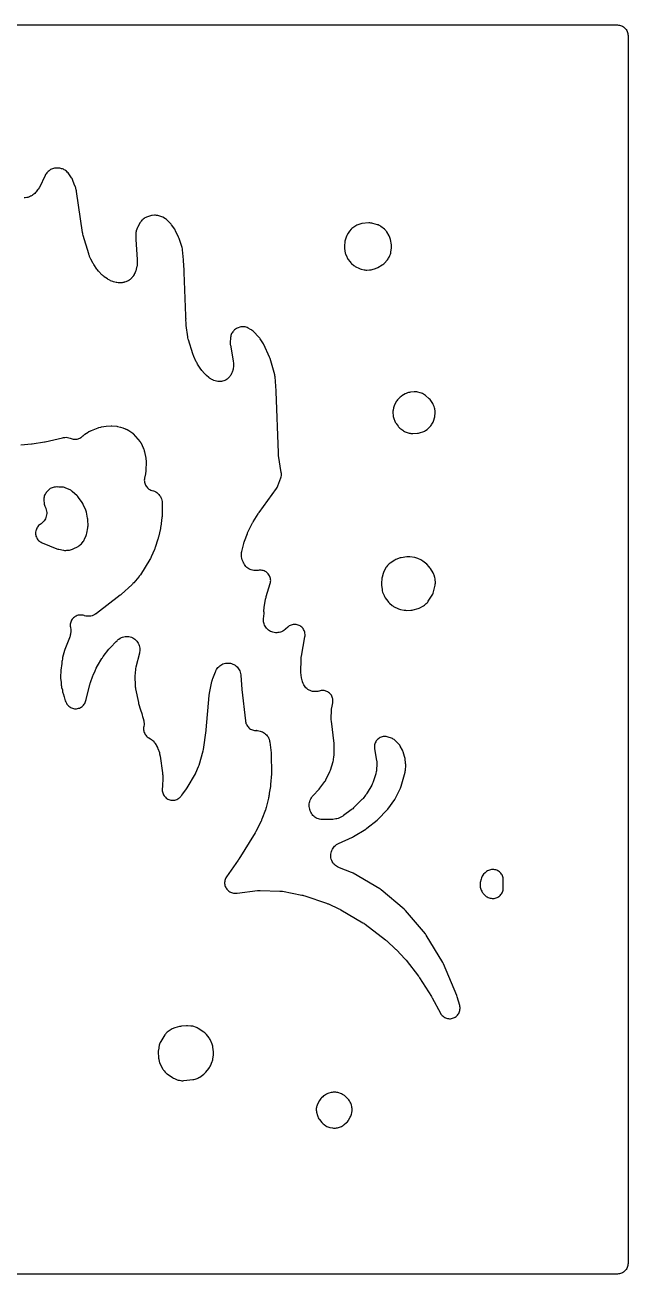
# Model space of a CAD drawing. Header units: millimetres. Extents: x 0 to 300, y 0 to 300.
# Drawn here: x 155.1 to 300.1, y -0.1 to 300.1 of the extents above; entities that cross this region are included whole.
import ezdxf

# ---------------------------------------------------------------- set-up
doc = ezdxf.new("R2010")
doc.units = ezdxf.units.MM
doc.layers.add('CUT', color=7, linetype='CONTINUOUS')

msp = doc.modelspace()

# ---------------------------------------------------------------- linework, layer by layer
at = {"layer": 'CUT'}
for points in [[(2.4114, 300.1485), (297.5886, 300.1485), (297.8947, 300.1335), (298.1371, 300.0975), (298.3748, 300.038), (298.6056, 299.9554), (298.8271, 299.8507), (299.0373, 299.7247), (299.2341, 299.5787), (299.4156, 299.4142), (299.5802, 299.2326), (299.7262, 299.0358), (299.8521, 298.8256), (299.9569, 298.6041), (300.0395, 298.3734), (300.099, 298.1357), (300.135, 297.8933), (300.15, 297.5872), (300.15, 297.0112), (300.15, 2.4114), (300.1379, 2.1654), (300.135, 2.1053), (300.099, 1.8629), (300.0395, 1.6252), (299.9569, 1.3944), (299.8521, 1.1729), (299.7262, 0.9627), (299.5802, 0.7659), (299.4156, 0.5844), (299.2341, 0.4198), (299.0373, 0.2738), (298.8271, 0.1479), (298.6056, 0.0431), (298.3748, -0.0395), (298.1371, -0.099), (297.8947, -0.135), (297.5886, -0.15), (297.073, -0.15), (3, -0.15)], [(154.0967, 199.2343), (156.6806, 199.4236), (156.891, 199.448), (159.7992, 199.911), (159.832, 199.9164), (159.8379, 199.9175), (159.9752, 199.9452), (164.1742, 200.9158), (164.3625, 200.9543), (164.3963, 200.9603), (164.7474, 201.0043), (165.07, 201.0113), (165.3917, 200.9853), (165.709, 200.9264), (166.0185, 200.8353), (166.2551, 200.7384), (166.4798, 200.6587), (166.711, 200.6007), (166.9467, 200.565), (167.1848, 200.5519), (167.423, 200.5615), (167.6592, 200.5938), (167.8913, 200.6485), (168.1171, 200.725), (168.3345, 200.8226), (168.5417, 200.9405), (168.7368, 201.0777), (168.9178, 201.2328), (169.0748, 201.3807), (169.0969, 201.4006), (169.3681, 201.622), (169.3932, 201.6406), (169.5363, 201.7416), (170.3201, 202.2679), (170.4987, 202.3806), (170.5311, 202.3998), (170.9057, 202.5942), (170.94, 202.6096), (171.135, 202.6907), (172.7062, 203.2929), (172.8937, 203.3592), (172.9275, 203.3701), (173.3116, 203.4722), (173.3463, 203.4795), (173.542, 203.5152), (174.6171, 203.682), (175.8465, 203.7679), (175.9884, 203.7747), (177.2155, 203.6558), (177.4015, 203.6322), (178.0735, 203.4415), (178.0785, 203.4401), (178.1274, 203.4262), (178.6637, 203.274), (179.2373, 203.0744), (179.3919, 203.0168), (179.4193, 203.0059), (179.696, 202.8814), (179.9606, 202.733), (179.9857, 202.7175), (180.1241, 202.6275), (181.028, 202.0104), (181.1075, 201.9535), (181.1769, 201.8778), (182.8701, 199.9401), (182.9484, 199.8035), (182.9619, 199.7772), (183.0345, 199.6287), (183.5706, 198.4661), (183.659, 198.258), (183.6737, 198.2205), (183.8122, 197.7903), (183.8222, 197.7513), (183.8717, 197.5307), (184.1632, 196.0219), (184.1956, 195.826), (184.2005, 195.7909), (184.2342, 195.3953), (184.2353, 195.3599), (184.2364, 195.1613), (184.1905, 192.9857), (184.1826, 192.8083), (184.1804, 192.7766), (184.1394, 192.4239), (184.1342, 192.3926), (184.1012, 192.218), (183.8807, 191.1863), (183.8408, 190.9398), (183.8257, 190.6906), (183.8355, 190.4411), (183.8701, 190.1939), (183.9292, 189.9513), (184.0122, 189.7158), (184.1183, 189.4898), (184.2464, 189.2755), (184.3953, 189.075), (184.5634, 188.8904), (184.7491, 188.7235), (184.9505, 188.5759), (185.1656, 188.4492), (185.3923, 188.3445), (185.6283, 188.263), (186.0135, 188.1511), (186.3047, 188.034), (186.5827, 187.8884), (186.8448, 187.7159), (187.0884, 187.5181), (187.3111, 187.297), (187.5106, 187.0548), (187.685, 186.7939), (187.8326, 186.5169), (187.9518, 186.2266), (188.0414, 185.9259), (188.1007, 185.6177), (188.1316, 185.2751), (188.133, 185.2417), (188.1358, 185.0546), (188.1093, 182.3268), (188.1003, 182.1021), (188.0897, 181.9498), (188.0673, 181.7261), (187.7865, 179.573), (187.7591, 179.3959), (187.7376, 179.2762), (187.7017, 179.1007), (187.214, 176.9719), (187.1733, 176.8108), (187.1432, 176.702), (187.0954, 176.5428), (186.4407, 174.526), (186.3808, 174.3555), (186.3373, 174.2406), (186.2692, 174.0732), (185.5004, 172.306), (185.3852, 172.0649), (185.3012, 171.9043), (185.1691, 171.672), (182.8932, 167.9835), (182.8134, 167.8597), (182.7987, 167.8378), (182.6248, 167.6001), (182.6084, 167.5794), (182.5146, 167.4658), (181.2695, 166.0171), (181.1049, 165.8377), (180.9892, 165.7196), (180.8133, 165.5513), (178.3344, 163.3288), (178.2326, 163.2407), (178.1623, 163.1822), (178.0574, 163.0978), (172.3683, 158.6904), (172.2157, 158.5782), (172.188, 158.5589), (171.8927, 158.3745), (171.6077, 158.2344), (171.31, 158.1237), (171.0027, 158.0436), (170.6889, 157.9949), (170.3718, 157.9781), (170.0545, 157.9934), (169.7405, 158.0406), (169.4328, 158.1192), (169.3744, 158.1407), (169.1368, 158.2145), (168.8931, 158.2644), (168.6456, 158.2899), (168.3969, 158.2906), (168.1493, 158.2666), (167.9053, 158.218), (167.6673, 158.1455), (167.4377, 158.0497), (167.2188, 157.9316), (167.0127, 157.7923), (166.8215, 157.6331), (166.647, 157.4558), (166.491, 157.262), (166.3551, 157.0537), (166.2405, 156.8329), (166.1485, 156.6018), (166.0798, 156.3627), (166.0353, 156.1179), (166.0153, 155.8699), (166.0201, 155.6212), (166.0495, 155.3742), (166.0895, 155.1939), (166.0899, 155.1918), (166.1477, 154.8501), (166.1688, 154.5347), (166.1581, 154.2188), (166.1117, 153.8754), (166.1056, 153.8423), (166.0663, 153.6579), (166.0238, 153.4803), (165.957, 153.2373), (165.9061, 153.0741), (165.8231, 152.8362), (164.7324, 150.0183), (164.6512, 149.7708), (164.1818, 148.0415), (164.1134, 147.693), (164.0757, 147.3882), (164.0646, 147.3417), (164.0325, 147.1236), (163.9804, 146.6158), (163.7874, 145.0532), (163.7712, 144.8609), (163.7698, 144.6678), (163.7723, 144.5887), (163.6823, 143.7114), (163.6697, 143.5031), (163.6745, 143.2945), (163.6967, 143.087), (163.853, 142.0401), (163.8716, 141.4516), (163.8965, 141.1707), (163.9528, 140.8943), (164.1177, 140.2678), (164.1832, 139.8288), (164.2257, 139.611), (164.2873, 139.3978), (164.5562, 138.6021), (164.7272, 137.9526), (164.8119, 137.6904), (164.9249, 137.4392), (165.097, 137.1069), (165.2203, 136.8951), (165.3637, 136.6963), (165.5259, 136.5125), (165.7054, 136.3455), (165.9003, 136.1969), (166.1089, 136.068), (166.329, 135.9602), (166.5587, 135.8745), (166.7957, 135.8117), (167.0376, 135.7724), (167.2823, 135.757), (167.5272, 135.7657), (167.7702, 135.7982), (168.0088, 135.8545), (168.2408, 135.9338), (168.4638, 136.0354), (168.6759, 136.1584), (168.8748, 136.3016), (169.0588, 136.4636), (169.2261, 136.6428), (169.375, 136.8375), (169.5041, 137.0459), (169.6121, 137.266), (169.6981, 137.4955), (169.7613, 137.7324), (169.8062, 137.9417), (170.7187, 141.5921), (170.7699, 141.7765), (170.8078, 141.9008), (170.8683, 142.0824), (171.4492, 143.6884), (171.5062, 143.8362), (171.5078, 143.8401), (171.9752, 144.8734), (172.2765, 145.5277), (172.3738, 145.7239), (172.4438, 145.8551), (172.5525, 146.0452), (173.6506, 147.8428), (173.7608, 148.0126), (173.8386, 148.1258), (173.9578, 148.2894), (175.313, 150.0488), (175.4372, 150.2017), (175.5244, 150.3033), (175.6565, 150.4494), (177.0902, 151.9534), (177.2603, 152.1209), (177.3794, 152.2308), (177.5598, 152.3871), (177.7084, 152.5018), (177.7354, 152.5216), (178.0233, 152.711), (178.3019, 152.8567), (178.5936, 152.9739), (178.8956, 153.0613), (179.2048, 153.1182), (179.5181, 153.1439), (179.8324, 153.1382), (180.1446, 153.1012), (180.4515, 153.0331), (180.7501, 152.9348), (181.0374, 152.8071), (181.3105, 152.6514), (181.5667, 152.4692), (181.8034, 152.2623), (182.0183, 152.0328), (182.2092, 151.783), (182.3742, 151.5154), (182.5116, 151.2326), (182.6201, 150.9376), (182.6987, 150.6332), (182.7464, 150.3224), (182.7629, 150.0085), (182.7479, 149.6945), (182.6972, 149.3536), (182.6906, 149.3208), (182.6492, 149.1379), (181.7971, 145.7678), (181.7348, 145.419), (181.601, 144.159), (181.5879, 143.8289), (181.6625, 141.0121), (181.6782, 140.7906), (181.7136, 140.5712), (182.3921, 137.2955), (182.4543, 137.0555), (182.939, 135.5072), (183.1966, 134.6472), (183.3369, 134.1787), (183.4175, 133.9096), (183.559, 133.4372), (183.6863, 132.8199), (183.7203, 132.6311), (183.7255, 132.5972), (183.7611, 132.2463), (183.7606, 131.9246), (183.7274, 131.6046), (183.6946, 131.4477), (183.6563, 131.2063), (183.6418, 130.9623), (183.6512, 130.718), (183.6845, 130.4758), (183.7412, 130.2381), (183.8208, 130.007), (183.9227, 129.7848), (184.0457, 129.5736), (184.1888, 129.3754), (184.3506, 129.1922), (184.5295, 129.0256), (184.7238, 128.8773), (184.9316, 128.7487), (185.2898, 128.5505), (185.5914, 128.3403), (185.8329, 128.1344), (185.9606, 128.0028), (186.2082, 127.7114), (186.2421, 127.6692), (186.2607, 127.6437), (186.3612, 127.4987), (186.6594, 127.0458), (186.7779, 126.8536), (186.7979, 126.8188), (186.999, 126.4148), (187.0148, 126.3778), (187.0967, 126.1675), (187.4418, 125.1967), (187.5119, 124.9217), (187.5731, 124.6814), (187.5928, 124.6041), (187.6519, 124.372), (187.6581, 124.3342), (188.2031, 120.384), (188.2074, 120.3416), (188.2357, 119.9946), (188.2452, 119.826), (188.25, 119.6467), (188.2442, 119.0733), (188.2119, 117.18), (188.2058, 117.0987), (188.1473, 116.4889), (188.1359, 116.2407), (188.1492, 115.9926), (188.187, 115.7471), (188.2491, 115.5066), (188.3346, 115.2733), (188.443, 115.0498), (188.5729, 114.838), (188.7233, 114.6403), (188.8925, 114.4584), (189.0789, 114.2942), (189.2807, 114.1493), (189.4959, 114.0252), (189.7224, 113.9231), (189.9578, 113.8439), (190.2, 113.7885), (190.4465, 113.7574), (190.6948, 113.7509), (190.9426, 113.7691), (191.1873, 113.8117), (191.4266, 113.8785), (191.6581, 113.9687), (191.8795, 114.0814), (192.0314, 114.1788), (192.05, 114.1896), (192.0647, 114.2002), (192.0886, 114.2155), (192.1149, 114.2364), (192.2517, 114.3349), (192.4381, 114.4996), (192.6071, 114.682), (192.6965, 114.7886), (192.852, 114.9948), (193.0744, 115.3239), (193.9463, 116.4648), (194.1162, 116.7177), (196.1102, 120.1164), (196.2409, 120.3717), (196.8887, 121.8388), (197.0046, 122.1585), (198.0012, 125.6287), (198.075, 125.978), (198.7053, 130.5572), (198.7085, 130.5819), (198.7091, 130.5863), (198.7202, 130.6906), (199.4219, 138.9391), (199.448, 139.1643), (199.4703, 139.3167), (199.5099, 139.5401), (200.0956, 142.3448), (200.131, 142.4981), (200.1379, 142.5253), (200.2277, 142.8266), (200.2369, 142.8533), (200.2912, 143.0008), (200.9413, 144.6593), (201.0114, 144.826), (201.0246, 144.8555), (201.1752, 145.1519), (201.338, 145.4078), (201.5247, 145.6468), (201.7336, 145.8668), (201.9626, 146.0656), (202.2098, 146.2414), (202.4727, 146.3926), (202.749, 146.5177), (203.036, 146.6157), (203.3312, 146.6855), (203.6317, 146.7266), (203.9347, 146.7386), (204.2376, 146.7213), (204.5373, 146.6749), (204.8312, 146.5999), (205.1164, 146.4969), (205.3905, 146.3669), (205.6507, 146.2111), (205.8947, 146.0309), (206.1202, 145.8281), (206.3252, 145.6046), (206.5076, 145.3623), (206.6659, 145.1035), (206.7985, 144.8308), (206.9042, 144.5465), (206.982, 144.2533), (207.036, 143.9253), (207.0397, 143.8932), (207.0561, 143.713), (207.2705, 140.4971), (207.2759, 140.43), (207.2773, 140.415), (207.2824, 140.3655), (208.1355, 132.8745), (208.1758, 132.6299), (208.1986, 132.5448), (208.2077, 132.4891), (208.2736, 132.2446), (208.3639, 132.0081), (208.4776, 131.7819), (208.6137, 131.5684), (208.7706, 131.3697), (208.9469, 131.1879), (209.1406, 131.0249), (209.3498, 130.8823), (209.5724, 130.7616), (209.806, 130.664), (210.0483, 130.5906), (210.2968, 130.542), (210.5489, 130.5188), (210.7966, 130.5212), (210.7446, 130.5206), (211.0744, 130.5089), (211.3728, 130.4695), (211.6661, 130.4018), (211.9515, 130.3063), (212.2266, 130.184), (212.4887, 130.036), (212.7354, 129.8636), (212.9645, 129.6684), (213.1739, 129.4522), (213.3391, 129.2452), (213.502, 129.0605), (213.598, 128.9713), (213.6951, 128.7778), (213.8275, 128.4271), (213.9338, 128.0062), (213.9412, 127.9672), (213.9764, 127.7472), (214.3164, 125.1162), (214.3387, 124.8893), (214.3492, 124.7349), (214.3577, 124.5071), (214.3853, 120.5141), (214.3836, 120.3744), (214.3808, 120.2794), (214.3739, 120.1398), (214.196, 117.5139), (214.1811, 117.3488), (214.1686, 117.2369), (214.1464, 117.0727), (213.8889, 115.4355), (213.8427, 115.1522), (213.8139, 114.9759), (213.805, 114.9209), (213.7371, 114.5043), (213.7211, 114.426), (213.6841, 114.2627), (213.1161, 111.9943), (213.0576, 111.7865), (213.0139, 111.6466), (212.9436, 111.4424), (212.089, 109.1758), (212.0255, 109.0181), (211.9799, 108.912), (211.9092, 108.7573), (210.7494, 106.3636), (210.6588, 106.1885), (210.5942, 106.0713), (210.4945, 105.9012), (206.5907, 99.6236), (206.5338, 99.535), (206.4943, 99.4753), (206.435, 99.3883), (203.5924, 95.3428), (203.4628, 95.1378), (203.3536, 94.9211), (203.2659, 94.6949), (203.2005, 94.4613), (203.1581, 94.2224), (203.1391, 93.9806), (203.1436, 93.738), (203.1716, 93.497), (203.2228, 93.2599), (203.2967, 93.0288), (203.3927, 92.806), (203.5099, 92.5936), (203.6471, 92.3935), (203.803, 92.2076), (203.9762, 92.0377), (204.1651, 91.8855), (204.3678, 91.7522), (204.5825, 91.6392), (204.8071, 91.5476), (205.0396, 91.4782), (205.2777, 91.4316), (205.5192, 91.4083), (205.7618, 91.4086), (206.0032, 91.4323), (206.1397, 91.4525), (211.0774, 92.0606), (211.2232, 92.0756), (211.2493, 92.0778), (211.5421, 92.0908), (211.5684, 92.091), (211.7149, 92.0889), (216.3977, 91.9304), (216.5439, 91.9226), (216.5701, 91.9207), (216.861, 91.888), (216.8869, 91.8841), (217.0312, 91.8592), (221.7253, 90.9565), (221.9767, 90.8991), (222.1458, 90.8543), (222.3926, 90.7798), (227.635, 88.9987), (227.8107, 88.934), (227.9289, 88.8872), (228.1012, 88.8138), (230.6452, 87.6552), (230.8195, 87.5702), (230.9365, 87.5095), (231.1062, 87.4157), (236.3835, 84.3176), (236.5806, 84.1935), (236.7117, 84.1051), (236.9007, 83.969), (241.8079, 80.199), (241.9341, 80.0976), (242.0183, 80.027), (242.14, 79.9203), (244.2683, 77.9714), (244.3709, 77.8739), (244.4393, 77.8063), (244.5381, 77.705), (246.4963, 75.6195), (246.6103, 75.4923), (246.6858, 75.4042), (246.794, 75.272), (249.7449, 71.4917), (249.855, 71.3432), (249.9273, 71.2405), (250.03, 71.0867), (252.8909, 66.5655), (252.9625, 66.4477), (253.0096, 66.3667), (253.0768, 66.2464), (255.0488, 62.5548), (255.1736, 62.3463), (255.3179, 62.151), (255.4805, 61.9706), (255.6599, 61.8068), (255.8543, 61.6612), (256.0619, 61.5352), (256.2808, 61.4299), (256.5089, 61.3463), (256.744, 61.2853), (256.9839, 61.2473), (257.2263, 61.2329), (257.4691, 61.242), (257.7097, 61.2746), (257.9461, 61.3305), (258.176, 61.409), (258.3971, 61.5094), (258.6075, 61.6308), (258.8051, 61.7721), (258.988, 61.9319), (259.1546, 62.1087), (259.3032, 62.3008), (259.4325, 62.5064), (259.5412, 62.7236), (259.6283, 62.9503), (259.6931, 63.1844), (259.7348, 63.4237), (259.753, 63.6659), (259.7477, 63.9087), (259.7189, 64.1499), (259.6667, 64.3871), (259.0924, 66.5048), (258.9839, 66.82), (255.7817, 74.4305), (255.6161, 74.7555), (251.6442, 81.3178), (251.5344, 81.4839), (251.4118, 81.6407), (246.6459, 87.2583), (246.5023, 87.4137), (246.346, 87.5564), (240.7789, 92.2254), (240.6134, 92.3528), (240.4378, 92.466), (234.04, 96.2209), (233.8523, 96.3206), (233.6568, 96.404), (230.7809, 97.4886), (230.6112, 97.5574), (230.5812, 97.5704), (230.2794, 97.7193), (230.0187, 97.8814), (229.7749, 98.0681), (229.5506, 98.2776), (229.3477, 98.5081), (229.1683, 98.7572), (229.014, 99.0226), (228.8864, 99.3018), (228.7866, 99.5922), (228.7155, 99.8908), (228.6739, 100.195), (228.6622, 100.5018), (228.6805, 100.8083), (228.7285, 101.1115), (228.8059, 101.4086), (228.9119, 101.6967), (229.0455, 101.9732), (229.2054, 102.2353), (229.3901, 102.4805), (229.5978, 102.7066), (229.8266, 102.9113), (230.0742, 103.0928), (230.3638, 103.2642), (230.3927, 103.2795), (230.5566, 103.361), (233.8813, 104.9141), (234.1254, 105.045), (237.0604, 106.8359), (237.31, 107.0099), (239.8014, 108.9822), (240.0372, 109.1946), (242.1339, 111.339), (242.3689, 111.6173), (244.0563, 113.9396), (244.1713, 114.1126), (244.2716, 114.2945), (245.4538, 116.6681), (245.5541, 116.8975), (245.6309, 117.1358), (246.5283, 120.4858), (246.5798, 120.7237), (246.6079, 120.9656), (246.686, 122.1315), (246.6906, 122.3676), (246.6729, 122.6032), (246.5277, 123.7862), (246.4875, 124.0208), (246.4251, 124.2506), (246.0548, 125.3962), (245.9843, 125.5874), (245.8984, 125.7722), (245.37, 126.7978), (245.2565, 126.9954), (245.1255, 127.1819), (244.9781, 127.3556), (244.8155, 127.5152), (244.0855, 128.1689), (243.8958, 128.3228), (243.6919, 128.4575), (243.4759, 128.5716), (243.2498, 128.6641), (242.4758, 128.9373), (242.2371, 129.0084), (241.9925, 129.0554), (241.7444, 129.0778), (241.4954, 129.0755), (241.2478, 129.0483), (241.0042, 128.9967), (240.7669, 128.9211), (240.5383, 128.8222), (240.3206, 128.7011), (240.1161, 128.559), (239.9268, 128.3972), (239.7545, 128.2173), (239.6009, 128.0212), (239.4677, 127.8108), (239.356, 127.5882), (239.267, 127.3556), (239.2016, 127.1153), (239.1604, 126.8696), (239.1439, 126.6211), (239.1522, 126.3722), (239.1853, 126.1253), (239.6997, 123.3426), (239.7247, 123.1902), (239.7286, 123.1628), (239.7571, 122.8802), (239.7622, 122.5962), (239.7616, 122.5685), (239.7548, 122.4142), (239.6661, 121.0389), (239.6525, 120.8802), (239.6495, 120.8519), (239.6059, 120.5624), (239.5379, 120.2776), (239.5302, 120.2502), (239.4834, 120.098), (238.8564, 118.201), (238.7894, 118.0149), (238.7766, 117.982), (238.6137, 117.6217), (238.5974, 117.5903), (238.5019, 117.4171), (237.3857, 115.5131), (237.2507, 115.2996), (237.1543, 115.1579), (237.0053, 114.9541), (236.4228, 114.2112), (236.2702, 114.0288), (236.1626, 113.9082), (235.9987, 113.7358), (234.1358, 111.8969), (233.9384, 111.7156), (233.8001, 111.5973), (233.5903, 111.4305), (231.7213, 110.0509), (231.5774, 109.9498), (231.5513, 109.9324), (231.2501, 109.751), (231.2224, 109.7361), (231.0658, 109.6561), (230.9532, 109.602), (230.7824, 109.525), (230.7515, 109.5121), (230.4279, 109.3945), (230.0941, 109.3099), (230.0613, 109.3033), (229.8767, 109.2709), (229.1631, 109.1642), (228.9051, 109.1347), (228.7295, 109.1208), (228.4701, 109.1092), (226.8426, 109.093), (226.6567, 109.0958), (226.6235, 109.0971), (226.2832, 109.1276), (225.9769, 109.186), (225.678, 109.2744), (225.3892, 109.392), (225.1136, 109.5376), (224.8537, 109.7098), (224.6121, 109.9069), (224.3913, 110.1269), (224.1933, 110.3677), (224.0201, 110.627), (223.8735, 110.9021), (223.7434, 111.2181), (223.7308, 111.2535), (223.6723, 111.4302), (223.6684, 111.4421), (223.6377, 111.534), (223.6183, 111.5945), (223.5297, 111.9287), (223.4797, 112.2402), (223.4612, 112.5551), (223.4744, 112.8703), (223.5191, 113.1825), (223.5948, 113.4888), (223.7008, 113.7859), (223.8361, 114.0708), (223.9992, 114.3408), (224.2068, 114.6174), (224.2283, 114.6432), (224.3523, 114.7848), (225.8707, 116.4336), (226.0457, 116.646), (227.2391, 118.2688), (227.3669, 118.4604), (227.4764, 118.663), (228.4373, 120.6531), (228.5132, 120.8269), (228.5757, 121.006), (229.2163, 123.0914), (229.2943, 123.4256), (229.4397, 124.323), (229.4628, 124.5094), (229.4718, 124.697), (229.4965, 127.0873), (229.4777, 127.4195), (228.8123, 132.8078), (228.7886, 133.082), (228.7794, 133.2685), (228.7759, 133.5437), (228.8165, 135.2371), (228.8243, 135.405), (228.8264, 135.435), (228.8645, 135.7688), (228.8692, 135.7985), (228.8994, 135.9638), (229.1442, 137.1515), (229.1813, 137.3884), (229.1956, 137.6277), (229.1868, 137.8674), (229.1551, 138.105), (229.1008, 138.3386), (229.0244, 138.5658), (228.9265, 138.7847), (228.8081, 138.9932), (228.6703, 139.1895), (228.5144, 139.3716), (228.3417, 139.5379), (228.1538, 139.6869), (227.9526, 139.8173), (227.7398, 139.9277), (227.5173, 140.0173), (227.2874, 140.0852), (227.052, 140.1307), (226.8133, 140.1534), (226.5735, 140.1532), (226.3348, 140.13), (226.0995, 140.0841), (225.8697, 140.0158), (225.8221, 139.9991), (225.5244, 139.9265), (225.221, 139.8832), (224.9149, 139.8696), (224.6089, 139.8859), (224.3059, 139.9319), (224.0088, 140.0072), (223.7205, 140.111), (223.4436, 140.2424), (223.1809, 140.4001), (222.9348, 140.5827), (222.7075, 140.7883), (222.5014, 141.0151), (222.3183, 141.2608), (222.1601, 141.5232), (222.0154, 141.8264), (222.0028, 141.8565), (221.9363, 142.0267), (221.9049, 142.1133), (221.8531, 142.2664), (221.8445, 142.294), (221.7609, 142.6061), (221.7546, 142.6343), (221.723, 142.7928), (221.5475, 143.7829), (221.5206, 143.9596), (221.5165, 143.9913), (221.4879, 144.3475), (221.4869, 144.3794), (221.4853, 144.5582), (221.5333, 147.6919), (221.5389, 147.8467), (221.5404, 147.8744), (221.5707, 148.1827), (221.5746, 148.2101), (221.5992, 148.3631), (222.4535, 153.0427), (222.4886, 153.3246), (222.4914, 153.6087), (222.4897, 153.6453), (222.466, 153.8906), (222.4183, 154.1324), (222.3471, 154.3683), (222.2529, 154.5961), (222.1368, 154.8135), (221.9998, 155.0184), (221.8434, 155.2088), (221.6689, 155.3828), (221.4782, 155.5389), (221.273, 155.6754), (221.0554, 155.791), (220.8274, 155.8847), (220.5913, 155.9555), (220.3494, 156.0026), (220.1041, 156.0258), (219.8576, 156.0246), (219.6125, 155.9992), (219.3711, 155.9498), (219.1357, 155.8769), (218.9086, 155.7811), (218.9035, 155.7786), (218.6898, 155.6627), (218.4884, 155.5266), (218.3012, 155.3716), (217.8002, 154.9139), (217.6641, 154.7955), (217.6392, 154.7749), (217.374, 154.5757), (217.1156, 154.4181), (216.8433, 154.2861), (216.5595, 154.1809), (216.267, 154.1034), (215.9683, 154.0544), (215.6664, 154.0343), (215.3639, 154.0434), (215.0636, 154.0815), (214.7685, 154.1482), (214.4811, 154.2431), (214.2041, 154.3651), (213.9402, 154.5131), (213.6917, 154.6859), (213.461, 154.8817), (213.2501, 155.0988), (213.0611, 155.3352), (212.8957, 155.5886), (212.7554, 155.8568), (212.6416, 156.1372), (212.5552, 156.4272), (212.5155, 156.6302), (212.5098, 156.7547), (212.5062, 156.9754), (212.5082, 157.1252), (212.5176, 157.3458), (212.6142, 158.6855), (212.6199, 158.9276), (212.6022, 159.1692), (212.5803, 159.2963), (212.5998, 159.5778), (212.617, 159.7603), (212.6316, 159.8841), (212.6577, 160.0656), (213.0045, 162.1231), (213.0538, 162.3664), (213.0928, 162.5303), (213.1581, 162.7698), (214.1032, 165.8316), (214.1642, 166.0702), (214.2014, 166.3137), (214.2144, 166.5597), (214.2032, 166.8057), (214.1678, 167.0495), (214.1086, 167.2886), (214.0262, 167.5207), (213.9213, 167.7436), (213.795, 167.955), (213.6485, 168.1531), (213.4832, 168.3357), (213.3008, 168.5012), (213.1029, 168.6479), (212.8916, 168.7745), (212.6689, 168.8796), (212.4368, 168.9623), (212.1978, 169.0218), (211.9541, 169.0574), (211.708, 169.0689), (211.4621, 169.0562), (211.2185, 169.0193), (211.0502, 168.9852), (210.7442, 168.9539), (210.4366, 168.9527), (210.1304, 168.9815), (209.8284, 169.0402), (209.5337, 169.128), (209.2489, 169.2442), (208.9768, 169.3877), (208.72, 169.557), (208.481, 169.7507), (208.2621, 169.9667), (208.0653, 170.2031), (207.8926, 170.4577), (207.7314, 170.7538), (207.7172, 170.7833), (207.6415, 170.9504), (207.4679, 171.3603), (207.3955, 171.5448), (207.3834, 171.5781), (207.2776, 171.9266), (207.2114, 172.2722), (207.1804, 172.645), (207.1887, 173.0009), (207.2364, 173.3655), (207.243, 173.4007), (207.2847, 173.5964), (207.733, 175.4529), (207.7936, 175.6742), (207.8394, 175.823), (207.9134, 176.0402), (208.6057, 177.8833), (208.6797, 178.0655), (208.7331, 178.1879), (208.8166, 178.366), (209.7818, 180.2938), (209.8641, 180.4491), (209.9226, 180.5532), (210.0121, 180.7045), (211.2172, 182.6353), (211.2887, 182.7455), (211.3386, 182.8195), (211.4138, 182.9271), (215.6278, 188.7308), (215.757, 188.9276), (215.8672, 189.1358), (215.9572, 189.3533), (216.6609, 191.3092), (216.7341, 191.5501), (216.7827, 191.7972), (216.8062, 192.0479), (216.8043, 192.2996), (216.7772, 192.55), (216.1176, 196.6774), (216.0878, 196.9108), (216.0726, 197.0697), (216.0575, 197.3044), (215.5722, 212.0225), (215.5712, 212.0483), (215.571, 212.053), (215.564, 212.1613), (215.2662, 215.5865), (215.2334, 215.8277), (215.1773, 216.0645), (214.0547, 219.9471), (213.9325, 220.2793), (212.5555, 223.337), (212.4652, 223.5177), (212.3606, 223.6905), (211.7182, 224.6607), (211.5816, 224.8477), (211.4283, 225.0211), (209.9712, 226.5238), (209.7943, 226.6893), (209.6023, 226.8369), (209.3968, 226.9652), (208.8114, 227.2927), (208.5807, 227.4066), (208.3395, 227.4961), (208.0904, 227.5604), (207.836, 227.5988), (207.5791, 227.6108), (207.3222, 227.5963), (207.0682, 227.5555), (206.8198, 227.4889), (206.4272, 227.3615), (206.1906, 227.2713), (205.9643, 227.1577), (205.7507, 227.0217), (205.552, 226.8648), (205.3701, 226.6886), (205.2445, 226.5539), (205.0873, 226.368), (204.949, 226.1677), (204.8308, 225.9549), (204.7339, 225.7317), (204.6591, 225.5), (204.6072, 225.2622), (204.5787, 225.0205), (204.4915, 223.7543), (204.4858, 223.5492), (204.497, 223.3443), (204.5249, 223.141), (205.1899, 219.4348), (205.2154, 219.2728), (205.2193, 219.2437), (205.2488, 218.9171), (205.2501, 218.8877), (205.2541, 218.7238), (205.2556, 218.1529), (205.2517, 217.972), (205.2502, 217.9397), (205.219, 217.6086), (205.1561, 217.2821), (205.1485, 217.2506), (205.1015, 217.0759), (205.0528, 216.9109), (204.9877, 216.7112), (204.9751, 216.6759), (204.8252, 216.3203), (204.6364, 215.9837), (204.6163, 215.9521), (204.5051, 215.7879), (204.4107, 215.6627), (204.3917, 215.6386), (204.1855, 215.4008), (203.9782, 215.2019), (203.7466, 215.017), (203.4876, 214.8466), (203.2194, 214.7039), (202.9491, 214.5909), (202.6694, 214.5035), (202.3828, 214.4426), (202.0918, 214.4086), (201.7989, 214.4018), (201.501, 214.4227), (201.1677, 214.4787), (200.8278, 214.5727), (200.4866, 214.7075), (200.4542, 214.7224), (200.2749, 214.8103), (200.0509, 214.9277), (199.8763, 215.0253), (199.8456, 215.0435), (199.5132, 215.2658), (199.4846, 215.2872), (199.3278, 215.4113), (198.8106, 215.8436), (198.692, 215.947), (198.6712, 215.9659), (198.4476, 216.1872), (198.4284, 216.2078), (198.3237, 216.3253), (197.6853, 217.073), (197.5186, 217.283), (197.4106, 217.4295), (197.2593, 217.6509), (196.6344, 218.6395), (196.514, 218.844), (196.4368, 218.9854), (196.3296, 219.197), (195.7454, 220.4472), (195.6483, 220.6743), (195.5875, 220.8305), (195.5055, 221.0635), (194.4366, 224.455), (194.3908, 224.6124), (194.3832, 224.6407), (194.3123, 224.9606), (194.3072, 224.9895), (194.2824, 225.1515), (193.9175, 227.9325), (193.8984, 228.1104), (193.8884, 228.2315), (193.8778, 228.4102), (193.8466, 229.3006), (193.8546, 229.3971), (193.8508, 229.6425), (193.8157, 230.1845), (193.4493, 240.6381), (193.4464, 240.6985), (193.4456, 240.712), (193.4426, 240.7565), (193.3752, 241.6291), (193.3625, 242.0379), (193.3614, 242.0668), (193.3612, 242.0721), (193.3531, 242.1937), (193.217, 243.6786), (193.0322, 246.0718), (192.9931, 246.3593), (192.9209, 246.6404), (192.2172, 248.8421), (192.0869, 249.1687), (191.3606, 250.6718), (191.2634, 250.8533), (191.1517, 251.0262), (190.3863, 252.1102), (190.2453, 252.2915), (190.0883, 252.4591), (189.3443, 253.1837), (189.1258, 253.3732), (188.8867, 253.5362), (188.2636, 253.9102), (188.0444, 254.0274), (187.8145, 254.1222), (187.5764, 254.1938), (187.0486, 254.3241), (186.7883, 254.3739), (186.5242, 254.3959), (186.2592, 254.3898), (185.7522, 254.3512), (185.5217, 254.3228), (185.2947, 254.2731), (185.0734, 254.2026), (184.3898, 253.9492), (184.1867, 253.8636), (183.992, 253.7604), (183.8071, 253.6405), (183.5804, 253.4788), (183.4021, 253.3391), (183.2373, 253.1838), (183.0871, 253.0143), (182.9529, 252.8319), (182.8358, 252.638), (182.2087, 251.4853), (182.1014, 251.2623), (182.0165, 251.0297), (181.9081, 250.6791), (181.8531, 250.4697), (181.8164, 250.2563), (181.7984, 250.0405), (181.7671, 249.2633), (181.7741, 248.9508), (181.7967, 248.6854), (181.7985, 248.5664), (182.12, 243.7995), (182.1284, 243.5822), (182.1297, 243.4345), (182.1255, 243.217), (182.0945, 242.5823), (182.0817, 242.4057), (182.0787, 242.3741), (182.0282, 242.0236), (182.0222, 241.9925), (181.9845, 241.8194), (181.8053, 241.0794), (181.7438, 240.8974), (181.7293, 240.8615), (181.642, 240.6621), (181.503, 240.3681), (181.4209, 240.2048), (181.4055, 240.176), (181.233, 239.8877), (181.0332, 239.6176), (181.0125, 239.5923), (180.8934, 239.4537), (180.8298, 239.3832), (180.6965, 239.243), (180.6721, 239.2186), (180.4079, 238.9805), (180.1205, 238.771), (180.0916, 238.7521), (179.944, 238.6611), (179.773, 238.568), (179.7391, 238.5508), (179.3807, 238.3936), (179.0068, 238.2781), (178.9699, 238.269), (178.7618, 238.2236), (178.6699, 238.2064), (178.4797, 238.1756), (178.4456, 238.171), (178.0928, 238.1416), (177.7387, 238.1485), (177.7044, 238.1509), (177.5127, 238.1695), (177.2175, 238.2058), (177.0501, 238.2302), (177.0203, 238.2353), (176.7164, 238.3009), (176.4197, 238.3935), (176.3912, 238.4039), (176.2336, 238.4651), (175.7286, 238.6744), (175.5419, 238.7578), (175.5091, 238.7736), (175.1509, 238.9702), (175.1199, 238.9895), (174.9493, 239.1022), (174.2103, 239.6198), (174.0719, 239.7216), (174.0476, 239.7403), (173.7856, 239.9622), (173.7631, 239.9831), (173.64, 240.1028), (172.888, 240.8682), (172.77, 240.994), (172.7494, 241.017), (172.5314, 241.2841), (172.513, 241.3089), (172.4134, 241.4497), (171.6822, 242.5358), (171.5786, 242.7027), (171.5197, 242.8094), (171.004, 243.8302), (170.6824, 244.5036), (170.6202, 244.6408), (170.6095, 244.6656), (170.502, 244.9469), (170.4934, 244.9724), (170.4481, 245.1161), (169.1446, 249.567), (169.0807, 249.8165), (169.0432, 249.9872), (168.9966, 250.2406), (167.53, 260.1109), (167.4861, 260.3351), (167.4487, 260.4631), (167.4349, 260.5602), (167.3951, 260.7732), (167.337, 260.9819), (167.2611, 261.1848), (166.973, 261.8637), (166.6676, 262.7545), (166.5746, 262.9871), (166.4588, 263.2092), (166.3213, 263.4186), (165.4852, 264.5629), (165.3079, 264.779), (165.1076, 264.974), (164.8868, 265.1454), (164.7938, 265.2096), (164.585, 265.3391), (164.3645, 265.4474), (164.1344, 265.5336), (163.9467, 265.5936), (163.7316, 265.6519), (163.512, 265.6908), (163.2899, 265.71), (162.6754, 265.7355), (162.4358, 265.734), (162.1974, 265.7096), (161.9624, 265.6624), (161.733, 265.5929), (161.5114, 265.5018), (161.2994, 265.3899), (161.0992, 265.2582), (160.9125, 265.108), (160.741, 264.9405), (160.4003, 264.5743), (160.2413, 264.3855), (160.1017, 264.1819), (159.9828, 263.9656), (158.5931, 261.1105), (158.5318, 260.993), (158.3207, 260.6644), (158.3, 260.6357), (158.18, 260.478), (157.8108, 260.0185), (157.7051, 259.8927), (157.6857, 259.8706), (157.4766, 259.6526), (157.2691, 259.4711), (157.0251, 259.2929), (157.0006, 259.2766), (156.8618, 259.1886), (156.6876, 259.0833), (156.5198, 258.9878), (156.4894, 258.9715), (156.2564, 258.8618), (156.1349, 258.8145), (155.9787, 258.7587), (155.7908, 258.6972), (155.7707, 258.6912), (155.5481, 258.638), (155.1963, 258.5916), (155.1619, 258.5888), (154.9691, 258.5784)]]:
    msp.add_lwpolyline(points, dxfattribs=at)
for points in [[(232.1047, 245.4928), (232.1575, 245.2896), (232.2271, 245.0915), (232.4934, 244.4251), (232.5809, 244.2306), (232.6846, 244.0443), (232.8039, 243.8675), (233.2961, 243.2011), (233.4712, 242.9894), (233.6685, 242.7982), (234.1924, 242.3435), (234.361, 242.2095), (234.5405, 242.0905), (234.7295, 241.9874), (235.4331, 241.6421), (235.7043, 241.5283), (235.9869, 241.4471), (236.6712, 241.2935), (236.8841, 241.2553), (237.0995, 241.2357), (237.3158, 241.2347), (237.9851, 241.2607), (238.1891, 241.277), (238.3911, 241.31), (238.5898, 241.3594), (239.4171, 241.6013), (239.6184, 241.6696), (239.8132, 241.7548), (240.0001, 241.8562), (241.0367, 242.4772), (241.2235, 242.6008), (241.3985, 242.7406), (241.5602, 242.8955), (242.202, 243.5678), (242.3372, 243.7216), (242.4594, 243.8859), (242.5678, 244.0598), (242.7033, 244.2984), (242.8036, 244.4949), (242.8863, 244.6994), (243.0026, 245.0285), (243.0775, 245.2822), (243.1251, 245.5424), (243.258, 246.5739), (243.2774, 246.8191), (243.2726, 247.065), (243.2437, 247.3092), (243.0272, 248.5927), (242.9762, 248.8262), (242.9031, 249.0539), (242.8087, 249.2735), (242.6937, 249.483), (242.1377, 250.3903), (242.0143, 250.5731), (241.8752, 250.7444), (241.7216, 250.9026), (241.5547, 251.0468), (240.7329, 251.6952), (240.5337, 251.8371), (240.3216, 251.9589), (240.0986, 252.0594), (239.8668, 252.1376), (238.7491, 252.4548), (238.5282, 252.5067), (238.3035, 252.5385), (238.0769, 252.5497), (237.8501, 252.5403), (236.1453, 252.3921), (235.8851, 252.3556), (235.6303, 252.2921), (235.3835, 252.2022), (234.9289, 252.0088), (234.6698, 251.8805), (234.4272, 251.7231), (233.9354, 251.3619), (233.7385, 251.2012), (233.5589, 251.0214), (233.1648, 250.5844), (232.9793, 250.3525), (232.8227, 250.1002), (232.5379, 249.5742), (232.4289, 249.346), (232.3435, 249.1079), (232.1253, 248.3867), (232.0677, 248.1583), (232.032, 247.9254), (231.9503, 247.1527), (231.9367, 246.8615), (231.957, 246.5707), (232.0691, 245.6998)], [(243.6794, 206.222), (243.7106, 205.988), (243.7638, 205.7581), (243.8383, 205.5342), (244.0868, 204.8911), (244.1732, 204.6933), (244.2764, 204.5038), (244.3955, 204.3238), (244.8397, 203.7117), (244.9805, 203.535), (245.1367, 203.3718), (245.3069, 203.2234), (245.9664, 202.6989), (246.1589, 202.5601), (246.3638, 202.4403), (246.5791, 202.3404), (246.803, 202.2613), (247.5152, 202.0473), (247.7236, 201.9943), (247.9357, 201.9594), (248.1501, 201.9429), (248.3651, 201.9449), (249.5551, 202.007), (249.7933, 202.0309), (250.0282, 202.0775), (250.2575, 202.1464), (250.8452, 202.354), (251.0407, 202.4325), (251.2289, 202.5272), (251.4084, 202.6373), (251.8424, 202.9294), (252.0102, 203.0529), (252.1672, 203.1899), (252.3123, 203.3395), (252.7008, 203.7752), (252.866, 203.9815), (253.0086, 204.2041), (253.2537, 204.6356), (253.3831, 204.8981), (253.481, 205.174), (253.6257, 205.673), (253.6854, 205.9279), (253.7181, 206.1876), (253.7605, 206.7694), (253.7653, 207.0465), (253.7394, 207.3224), (253.6595, 207.8546), (253.6015, 208.1326), (253.5123, 208.4022), (253.3208, 208.8868), (253.1932, 209.1602), (253.0336, 209.4162), (252.7136, 209.8666), (252.5322, 210.0928), (252.3259, 210.2965), (251.4439, 211.0714), (251.2141, 211.2508), (250.965, 211.4021), (250.7608, 211.5104), (250.4853, 211.6357), (250.1967, 211.7269), (249.5775, 211.8819), (249.3671, 211.925), (249.1537, 211.95), (248.939, 211.9565), (248.7245, 211.9446), (247.858, 211.859), (247.6084, 211.8215), (247.3638, 211.759), (247.0815, 211.6716), (246.8087, 211.5692), (246.5496, 211.4358), (245.765, 210.9721), (245.5709, 210.8449), (245.3894, 210.7002), (245.2221, 210.5393), (244.7048, 209.9933), (244.5485, 209.8116), (244.4103, 209.6157), (244.2914, 209.4075), (243.9947, 208.8243), (243.8947, 208.6013), (243.8169, 208.3696), (243.7621, 208.1315), (243.6538, 207.5268), (243.6246, 207.3099), (243.6146, 207.0913), (243.6237, 206.8727)], [(158.1039, 179.3967), (157.9751, 179.1852), (157.8678, 178.9621), (157.7832, 178.7294), (157.722, 178.4895), (157.6848, 178.2447), (157.672, 177.9974), (157.6837, 177.7501), (157.7198, 177.5051), (157.78, 177.2649), (157.8637, 177.0319), (157.97, 176.8083), (158.0979, 176.5962), (158.2461, 176.3979), (158.4133, 176.2152), (158.5976, 176.05), (158.7975, 175.9038), (159.0108, 175.778), (159.2355, 175.674), (162.8209, 174.2255), (163.0528, 174.1448), (163.2915, 174.0873), (164.425, 173.8723), (164.6717, 173.8382), (164.9205, 173.8287), (165.1691, 173.8441), (165.8594, 173.9214), (166.0843, 173.957), (166.3051, 174.013), (166.5198, 174.0888), (166.7268, 174.1838), (167.896, 174.7866), (168.118, 174.916), (168.3256, 175.0674), (168.5166, 175.2394), (168.6889, 175.43), (169.1233, 175.9634), (169.2546, 176.1401), (169.3699, 176.3276), (169.4683, 176.5246), (169.8475, 177.3756), (169.9545, 177.6615), (170.0259, 177.9584), (170.2539, 179.2494), (170.2855, 179.5041), (170.2908, 179.7607), (170.2486, 181.1395), (170.2326, 181.3549), (170.1982, 181.5681), (169.9005, 183.011), (169.8318, 183.272), (169.7353, 183.524), (169.1294, 184.8827), (169.0174, 185.1037), (168.8842, 185.3125), (168.0023, 186.5537), (167.8412, 186.7572), (167.66, 186.9428), (166.5179, 187.997), (166.3468, 188.1413), (166.1634, 188.2698), (165.9692, 188.3813), (165.7658, 188.475), (164.8191, 188.8609), (164.6038, 188.9374), (164.3824, 188.9939), (164.1567, 189.03), (163.9287, 189.0453), (163.3215, 189.0582), (163.2351, 189.0678), (162.9687, 189.0687), (162.9443, 189.0662), (162.6133, 189.0733), (162.3699, 189.0666), (162.1283, 189.0363), (161.8908, 188.9826), (161.6597, 188.9061), (161.4371, 188.8074), (161.2251, 188.6876), (161.0259, 188.5477), (160.8411, 188.3891), (160.6727, 188.2133), (160.2656, 187.7446), (160.1082, 187.5436), (159.9722, 187.3276), (159.8589, 187.0988), (159.7695, 186.8597), (159.705, 186.6127), (159.666, 186.3604), (159.6529, 186.1055), (159.6659, 185.8505), (159.7338, 185.1878), (159.7725, 184.9364), (159.8366, 184.6903), (159.9253, 184.452), (160.065, 184.1283), (160.1349, 183.9543), (160.1466, 183.923), (160.2509, 183.5945), (160.3156, 183.2868), (160.3492, 182.9742), (160.3515, 182.6599), (160.3224, 182.3468), (160.2621, 182.0383), (160.1714, 181.7373), (160.051, 181.4468), (159.9022, 181.1698), (159.7266, 180.9091), (159.5257, 180.6672), (159.3018, 180.4466), (159.0569, 180.2494), (158.8065, 180.0862), (158.606, 179.9408), (158.4209, 179.7764), (158.253, 179.5944)], [(241.0526, 164.0991), (241.1463, 163.8096), (241.4822, 162.9534), (241.5673, 162.7609), (241.6682, 162.5762), (241.7844, 162.4006), (242.3602, 161.6051), (242.5451, 161.3788), (242.7551, 161.1756), (243.4074, 160.6147), (243.5763, 160.4816), (243.756, 160.3636), (243.9452, 160.2614), (244.7952, 159.8484), (244.9931, 159.7626), (245.1977, 159.6942), (245.4074, 159.6437), (246.3466, 159.4599), (246.6258, 159.4215), (246.9075, 159.4147), (247.9256, 159.4476), (248.2179, 159.4743), (248.5051, 159.5351), (249.6815, 159.8572), (249.9622, 159.9523), (250.2297, 160.08), (250.7719, 160.3794), (251.0008, 160.5224), (251.2129, 160.6893), (251.6461, 161.0697), (251.816, 161.2338), (251.9697, 161.4131), (252.1058, 161.6062), (253.0406, 163.0754), (253.1757, 163.3162), (253.2835, 163.5704), (253.3625, 163.835), (253.7576, 165.4837), (253.8015, 165.7139), (253.8236, 165.9471), (253.8238, 166.1813), (253.7987, 166.7259), (253.7666, 167.0258), (253.6987, 167.3197), (253.5394, 167.8584), (253.4667, 168.0692), (253.3755, 168.2727), (253.2665, 168.4673), (252.6583, 169.4477), (252.5168, 169.6523), (252.3557, 169.8419), (251.7291, 170.5086), (251.4697, 170.7483), (250.8304, 171.26), (250.587, 171.4321), (250.3248, 171.574), (249.6261, 171.8998), (249.3856, 171.9972), (249.1362, 172.0691), (248.8807, 172.1147), (247.6475, 172.2694), (247.4179, 172.2876), (247.1876, 172.2845), (246.9586, 172.2602), (245.5962, 172.052), (245.3491, 172.0014), (245.1084, 171.9261), (244.5774, 171.7302), (244.3331, 171.625), (244.1014, 171.4944), (242.9507, 170.7627), (242.7283, 170.6036), (242.5247, 170.4211), (242.3421, 170.2175), (242.0831, 169.8946), (241.9262, 169.6759), (241.7938, 169.4416), (241.4385, 168.7258), (241.3458, 168.515), (241.2728, 168.2965), (241.0089, 167.366), (240.9578, 167.1496), (240.9261, 166.9296), (240.8412, 166.0702), (240.8294, 165.7846), (240.8503, 165.4995), (240.9947, 164.3978)], [(265.5244, 91.111), (265.6921, 90.9377), (265.8757, 90.7814), (266.0736, 90.6436), (266.2838, 90.5254), (266.5315, 90.4015), (266.753, 90.3038), (266.983, 90.228), (267.2192, 90.1747), (267.4594, 90.1446), (267.7014, 90.1379), (267.943, 90.1546), (268.1818, 90.1945), (268.4156, 90.2574), (268.6422, 90.3427), (268.8596, 90.4494), (269.0655, 90.5767), (269.2582, 90.7233), (269.4359, 90.8878), (269.5967, 91.0688), (269.7393, 91.2645), (269.8623, 91.473), (269.9646, 91.6925), (270.0451, 91.9209), (270.1032, 92.1559), (270.1383, 92.3955), (270.15, 92.6373), (270.15, 94.6047), (270.1377, 94.8524), (270.1009, 95.0976), (270.04, 95.338), (269.9557, 95.5711), (269.8486, 95.7948), (269.7199, 96.0067), (269.5708, 96.2049), (269.4028, 96.3873), (269.2176, 96.5522), (269.017, 96.6979), (268.8029, 96.823), (268.5775, 96.9263), (268.3429, 97.0068), (268.1015, 97.0636), (267.8557, 97.0962), (267.6079, 97.1043), (267.5463, 97.1033), (267.2973, 97.0867), (267.0512, 97.0453), (266.8105, 96.9795), (266.5775, 96.8901), (266.3546, 96.778), (266.1439, 96.6441), (265.9477, 96.4899), (265.7678, 96.317), (265.4325, 95.9606), (265.2621, 95.7592), (265.1138, 95.5409), (264.9894, 95.3083), (264.8902, 95.0638), (264.8173, 94.8102), (264.626, 93.9823), (264.5846, 93.7565), (264.5641, 93.5277), (264.5647, 93.2981), (264.5864, 93.0695), (264.6128, 92.8828), (264.6631, 92.6254), (264.74, 92.3748), (264.8428, 92.1336), (264.9688, 91.8761), (265.0749, 91.6817), (265.1977, 91.4975), (265.3364, 91.3249)], [(187.2181, 51.9649), (187.2405, 51.7353), (187.284, 51.5088), (187.4202, 50.9416), (187.5049, 50.6621), (187.6216, 50.3944), (188.2324, 49.1905), (188.3358, 49.0064), (188.4544, 48.8317), (188.5873, 48.6675), (188.8458, 48.3746), (188.9911, 48.2233), (189.1485, 48.0847), (189.3169, 47.9598), (190.6223, 47.0742), (190.8511, 46.9363), (191.0933, 46.8235), (191.7183, 46.5723), (191.9836, 46.4826), (192.2573, 46.4231), (192.6494, 46.3606), (192.8715, 46.3353), (193.0949, 46.33), (193.3179, 46.3446), (195.4755, 46.5834), (195.7539, 46.6303), (196.0253, 46.7083), (196.5114, 46.8782), (196.7323, 46.9674), (196.9437, 47.0773), (197.1437, 47.2068), (198.1276, 47.9127), (198.3028, 48.0505), (198.465, 48.2035), (198.6129, 48.3703), (199.36, 49.2925), (199.501, 49.4845), (199.623, 49.6891), (199.725, 49.9043), (200.1466, 50.9156), (200.2187, 51.111), (200.2742, 51.3117), (200.3129, 51.5163), (200.4683, 52.5805), (200.4908, 52.8057), (200.4929, 53.032), (200.4745, 53.2575), (200.3266, 54.4193), (200.2868, 54.6471), (200.2262, 54.8702), (200.1452, 55.0867), (199.7272, 56.0639), (199.633, 56.26), (199.5222, 56.4472), (199.3954, 56.624), (198.7619, 57.4314), (198.587, 57.6315), (198.3918, 57.8119), (198.1785, 57.9705), (196.758, 58.9143), (196.5697, 59.0278), (196.3721, 59.1243), (196.1667, 59.2031), (195.7302, 59.3489), (195.5034, 59.413), (195.2716, 59.4554), (195.0368, 59.4758), (194.2382, 59.5074), (193.9572, 59.5027), (192.7307, 59.4131), (192.4964, 59.3848), (192.2658, 59.3345), (191.1876, 59.0456), (190.9656, 58.9749), (190.7511, 58.8838), (190.5461, 58.7731), (189.7831, 58.3142), (189.5583, 58.1617), (189.3513, 57.9857), (189.1718, 57.8155), (189.0256, 57.6646), (188.8925, 57.502), (188.7736, 57.3287), (187.7687, 55.7245), (187.6566, 55.5258), (187.563, 55.3176), (187.4887, 55.1019), (187.4345, 54.8802), (187.2039, 53.7088), (187.1727, 53.5067), (187.158, 53.3027), (187.1601, 53.0982)], [(225.2416, 38.8006), (225.4527, 37.9411), (225.5316, 37.6816), (225.6381, 37.4322), (225.7711, 37.1958), (225.9288, 36.9752), (226.4817, 36.2844), (226.6499, 36.0949), (226.8363, 35.9233), (227.0392, 35.7715), (227.497, 35.4639), (227.7138, 35.3337), (227.9426, 35.226), (228.1812, 35.142), (228.427, 35.0825), (229.0881, 34.9575), (229.3325, 34.9237), (229.579, 34.9142), (229.8253, 34.929), (230.0689, 34.968), (230.3074, 35.0308), (230.9771, 35.243), (231.2232, 35.3354), (231.4582, 35.4532), (231.6796, 35.5951), (231.8848, 35.7594), (232.4737, 36.2839), (232.6523, 36.4597), (232.8123, 36.6526), (232.9522, 36.8604), (233.3629, 37.5419), (233.4902, 37.7817), (233.5907, 38.0339), (233.6633, 38.2955), (233.7071, 38.5635), (233.7756, 39.1968), (233.7896, 39.414), (233.7846, 39.6316), (233.7607, 39.8479), (233.7181, 40.0613), (233.6138, 40.4864), (233.5482, 40.7085), (233.4624, 40.9236), (233.3571, 41.1298), (233.1311, 41.5259), (232.9735, 41.7682), (232.7891, 41.9908), (232.4738, 42.3292), (232.3138, 42.4862), (232.1404, 42.6282), (231.955, 42.7542), (231.4977, 43.0356), (231.2474, 43.1707), (230.9833, 43.2765), (230.602, 43.4046), (230.3716, 43.4699), (230.1359, 43.5128), (229.8973, 43.533), (229.4958, 43.5477), (229.2355, 43.5436), (228.977, 43.5125), (228.7232, 43.4547), (228.1856, 43.3024), (227.9845, 43.2361), (227.7897, 43.1531), (227.6027, 43.0538), (227.1812, 42.8067), (226.9528, 42.6555), (226.7424, 42.4801), (226.4624, 42.2195), (226.2725, 42.0224), (226.1054, 41.8057), (225.9629, 41.5721), (225.4771, 40.6673), (225.3756, 40.4548), (225.2946, 40.2337), (225.2347, 40.006), (225.1965, 39.7736), (225.1863, 39.6859), (225.1704, 39.4636), (225.1744, 39.2408), (225.1982, 39.0192)]]:
    msp.add_lwpolyline(points, close=True, dxfattribs=at)

doc.saveas('drawing.dxf')
